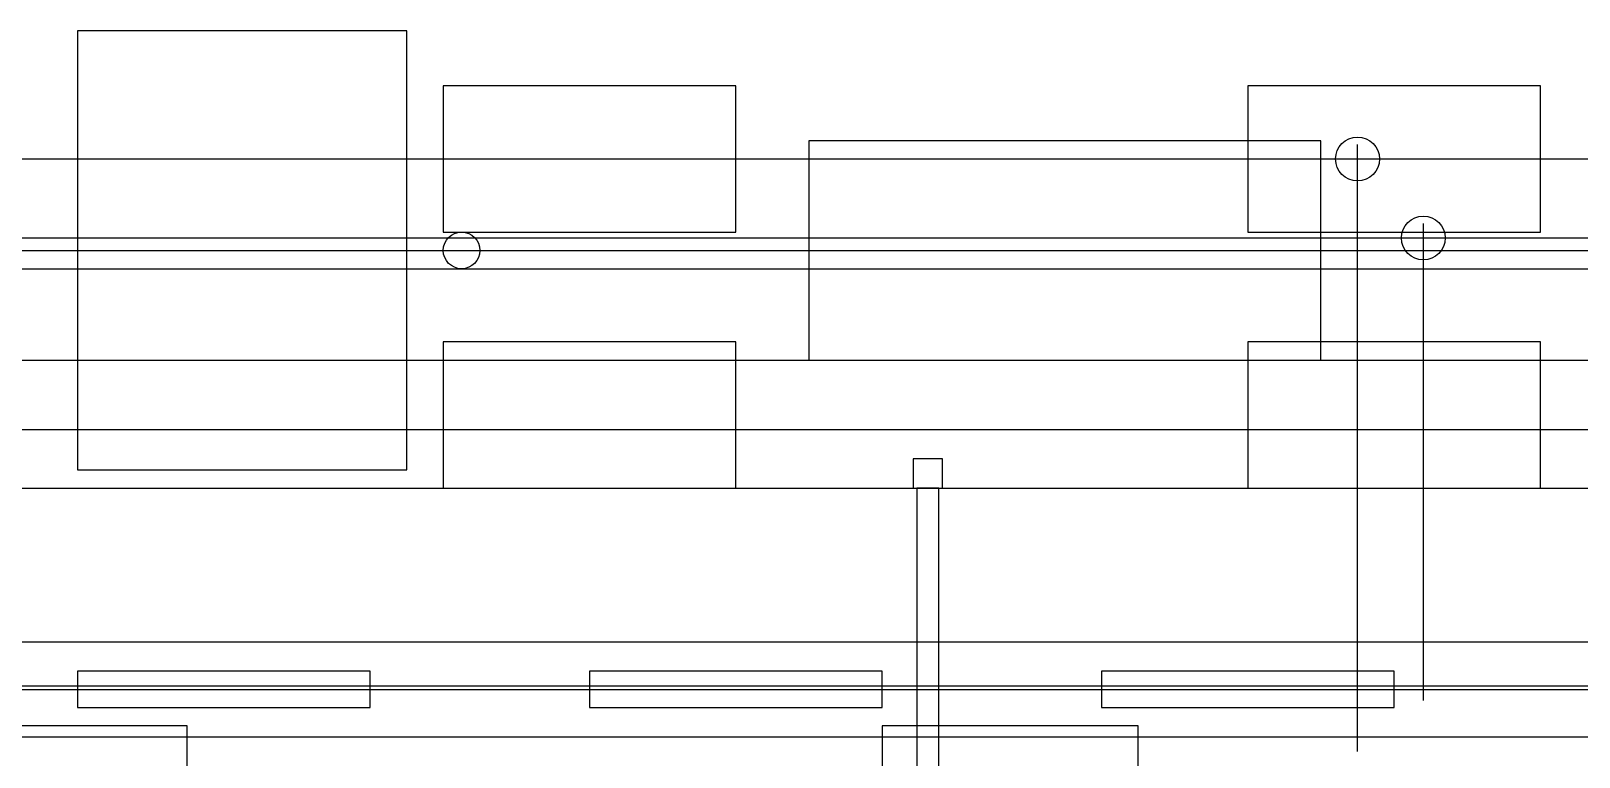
# Model space of a CAD drawing. Header units: metres. Extents: x -1640 to 1560, y -268 to 2338.
# Drawn here: x -110.28 to -67.94, y 1723.65 to 1743.5 of the extents above; entities that cross this region are included whole.
import ezdxf

# ---------------------------------------------------------------- set-up
doc = ezdxf.new("R2010")
doc.units = ezdxf.units.M
for name, color, linetype in [('1F_EHS_EXTINGUISHER_HYDRANT_CABINET_CONCEPT', 1, 'Continuous'), ('1F_ELEC', 6, 'Continuous'), ('1F_SUPPORT', 4, 'Continuous'), ('2F_EHS_EXTINGUISHER_HYDRANT_CABINET_CONCEPT', 1, 'Continuous'), ('2F_SUPPORT', 4, 'Continuous'), ('3F_EHS_EXTINGUISHER_HYDRANT_CABINET_CONCEPT', 1, 'Continuous'), ('3F_SUPPORT', 4, 'Continuous'), ('4F_DCC', 3, 'Continuous'), ('4F_MAU', 2, 'Continuous'), ('4F_SUPPORT', 4, 'Continuous'), ('5F_EHS_EXTINGUISHER_HYDRANT_CABINET_CONCEPT', 1, 'Continuous'), ('5F_ELEC', 6, 'Continuous'), ('5F_SUPPORT', 4, 'Continuous'), ('6F_EHS_EXTINGUISHER_HYDRANT_CABINET_CONCEPT', 1, 'Continuous'), ('6F_SUPPORT', 4, 'Continuous'), ('7F_EHS_EXTINGUISHER_HYDRANT_CABINET_CONCEPT', 1, 'Continuous'), ('7F_SUPPORT', 4, 'Continuous'), ('8F_DCC', 3, 'Continuous'), ('8F_MAU', 2, 'Continuous'), ('8F_SUPPORT', 4, 'Continuous'), ('EHS_TREATED_EXHAUST', 30, 'Continuous'), ('RF_RSC', 4, 'Continuous'), ('UTIL_CHW.R_CONCEPT', 2, 'Continuous'), ('UTIL_CHW.S_CONCEPT', 1, 'Continuous'), ('UTIL_ELEC.EMERG_CONCEPT', 4, 'Continuous'), ('UTIL_ELEC.MV_CONCEPT', 1, 'Continuous'), ('UTIL_ELEC.UPS_CONCEPT', 3, 'Continuous'), ('UTIL_EXH.HEAT_CONCEPT', 1, 'Continuous'), ('UTIL_EXH.HEAT_RISER', 1, 'Continuous'), ('UTIL_EXH.VOC_CONCEPT', 6, 'Continuous'), ('UTIL_EXH.VOC_RISER', 6, 'Continuous'), ('UTIL_GAS.BULK_CONCEPT', 2, 'Continuous'), ('UTIL_HR_CONCEPT', 5, 'Continuous')]:
    doc.layers.add(name, color=color, linetype=linetype)

msp = doc.modelspace()

# ---------------------------------------------------------------- linework, layer by layer
at = {"layer": '1F_EHS_EXTINGUISHER_HYDRANT_CABINET_CONCEPT'}
msp.add_circle((-98.5, 1737.5), 0.5, dxfattribs=at)
at = {"layer": '1F_ELEC'}
for points in [[(-99, 1738), (-91, 1738), (-91, 1742), (-99, 1742)], [(-77, 1738), (-69, 1738), (-69, 1742), (-77, 1742)], [(-99, 1731), (-91, 1731), (-91, 1735), (-99, 1735)], [(-77, 1731), (-69, 1731), (-69, 1735), (-77, 1735)]]:
    msp.add_lwpolyline(points, close=True, dxfattribs=at)
at = {"layer": '1F_SUPPORT'}
msp.add_lwpolyline([(-109, 1731.5), (-100, 1731.5), (-100, 1743.5), (-109, 1743.5)], close=True, dxfattribs=at)
at = {"layer": '2F_EHS_EXTINGUISHER_HYDRANT_CABINET_CONCEPT'}
msp.add_circle((-98.5, 1737.5), 0.5, dxfattribs=at)
at = {"layer": '2F_SUPPORT'}
msp.add_lwpolyline([(-109, 1731.5), (-100, 1731.5), (-100, 1743.5), (-109, 1743.5)], close=True, dxfattribs=at)
at = {"layer": '3F_EHS_EXTINGUISHER_HYDRANT_CABINET_CONCEPT'}
msp.add_circle((-98.5, 1737.5), 0.5, dxfattribs=at)
at = {"layer": '3F_SUPPORT'}
msp.add_lwpolyline([(-109, 1731.5), (-100, 1731.5), (-100, 1743.5), (-109, 1743.5)], close=True, dxfattribs=at)
at = {"layer": '4F_DCC'}
for points in [[(-109, 1725), (-101, 1725), (-101, 1726), (-109, 1726)], [(-95, 1725), (-87, 1725), (-87, 1726), (-95, 1726)], [(-81, 1725), (-73, 1725), (-73, 1726), (-81, 1726)]]:
    msp.add_lwpolyline(points, close=True, dxfattribs=at)
at = {"layer": '4F_MAU'}
msp.add_lwpolyline([(-89, 1734.5), (-75, 1734.5), (-75, 1740.5), (-89, 1740.5)], close=True, dxfattribs=at)
at = {"layer": '4F_SUPPORT'}
msp.add_lwpolyline([(-109, 1731.5), (-100, 1731.5), (-100, 1743.5), (-109, 1743.5)], close=True, dxfattribs=at)
at = {"layer": '5F_EHS_EXTINGUISHER_HYDRANT_CABINET_CONCEPT'}
msp.add_circle((-98.5, 1737.5), 0.5, dxfattribs=at)
at = {"layer": '5F_ELEC'}
for points in [[(-99, 1738), (-91, 1738), (-91, 1742), (-99, 1742)], [(-77, 1738), (-69, 1738), (-69, 1742), (-77, 1742)], [(-99, 1731), (-91, 1731), (-91, 1735), (-99, 1735)], [(-77, 1731), (-69, 1731), (-69, 1735), (-77, 1735)]]:
    msp.add_lwpolyline(points, close=True, dxfattribs=at)
at = {"layer": '5F_SUPPORT'}
msp.add_lwpolyline([(-109, 1731.5), (-100, 1731.5), (-100, 1743.5), (-109, 1743.5)], close=True, dxfattribs=at)
at = {"layer": '6F_EHS_EXTINGUISHER_HYDRANT_CABINET_CONCEPT'}
msp.add_circle((-98.5, 1737.5), 0.5, dxfattribs=at)
at = {"layer": '6F_SUPPORT'}
msp.add_lwpolyline([(-109, 1731.5), (-100, 1731.5), (-100, 1743.5), (-109, 1743.5)], close=True, dxfattribs=at)
at = {"layer": '7F_EHS_EXTINGUISHER_HYDRANT_CABINET_CONCEPT'}
msp.add_circle((-98.5, 1737.5), 0.5, dxfattribs=at)
at = {"layer": '7F_SUPPORT'}
msp.add_lwpolyline([(-109, 1731.5), (-100, 1731.5), (-100, 1743.5), (-109, 1743.5)], close=True, dxfattribs=at)
at = {"layer": '8F_DCC'}
for points in [[(-109, 1725), (-101, 1725), (-101, 1726), (-109, 1726)], [(-95, 1725), (-87, 1725), (-87, 1726), (-95, 1726)], [(-81, 1725), (-73, 1725), (-73, 1726), (-81, 1726)]]:
    msp.add_lwpolyline(points, close=True, dxfattribs=at)
at = {"layer": '8F_MAU'}
msp.add_lwpolyline([(-89, 1734.5), (-75, 1734.5), (-75, 1740.5), (-89, 1740.5)], close=True, dxfattribs=at)
at = {"layer": '8F_SUPPORT'}
msp.add_lwpolyline([(-109, 1731.5), (-100, 1731.5), (-100, 1743.5), (-109, 1743.5)], close=True, dxfattribs=at)
at = {"layer": 'EHS_TREATED_EXHAUST'}
for points in [[(-86.15, 1731), (-85.35, 1731), (-85.35, 1731.8), (-86.15, 1731.8)], [(-86.15, 1731), (-85.35, 1731), (-85.35, 1731.8), (-86.15, 1731.8)], [(-86.05, 1573), (-85.45, 1573), (-85.45, 1731), (-86.05, 1731)], [(-86.05, 1573), (-85.45, 1573), (-85.45, 1731), (-86.05, 1731)]]:
    msp.add_lwpolyline(points, close=True, dxfattribs=at)
at = {"layer": 'RF_RSC'}
for points in [[(-113, 1719.5), (-106, 1719.5), (-106, 1724.5), (-113, 1724.5)], [(-87, 1719.5), (-80, 1719.5), (-80, 1724.5), (-87, 1724.5)]]:
    msp.add_lwpolyline(points, close=True, dxfattribs=at)
at = {"layer": 'UTIL_CHW.R_CONCEPT'}
msp.add_line((-278.2, 1726.8), (189.8, 1726.8), dxfattribs=at)
msp.add_line((-278.2, 1726.8), (189.8, 1726.8), dxfattribs=at)
at = {"layer": 'UTIL_CHW.S_CONCEPT'}
msp.add_line((-279.5, 1725.5), (188.5, 1725.5), dxfattribs=at)
msp.add_line((-279.5, 1725.5), (188.5, 1725.5), dxfattribs=at)
at = {"layer": 'UTIL_ELEC.EMERG_CONCEPT'}
for p in [(-287.3, 1740), (-283.3, 1740)]:
    msp.add_line(p, (186.3, 1740), dxfattribs=at)
at = {"layer": 'UTIL_ELEC.MV_CONCEPT'}
for p, q in [((-285.4, 1732.6), (186.4, 1732.6)), ((-285.4, 1732.6), (186.4, 1732.6)), ((-285.4, 1731), (186.4, 1731)), ((-285.4, 1731), (186.4, 1731))]:
    msp.add_line(p, q, dxfattribs=at)
at = {"layer": 'UTIL_ELEC.UPS_CONCEPT'}
msp.add_line((-257.3, 1737), (186.3, 1737), dxfattribs=at)
msp.add_line((-257.3, 1737), (186.3, 1737), dxfattribs=at)
at = {"layer": 'UTIL_EXH.HEAT_CONCEPT'}
for p, q in [((-72.2, 1725.2), (-72.2, 1738.24)), ((-72.2, 1725.2), (-72.2, 1738.24)), ((-269.55, 1737.84), (197.55, 1737.84)), ((-281.4, 1725.6), (190.4, 1725.6)), ((-281.4, 1725.6), (190.4, 1725.6))]:
    msp.add_line(p, q, dxfattribs=at)
at = {"layer": 'UTIL_EXH.HEAT_RISER'}
msp.add_circle((-72.2, 1737.84), 0.6, dxfattribs=at)
at = {"layer": 'UTIL_EXH.VOC_CONCEPT'}
for p, q in [((-74, 1723.8), (-74, 1740.4)), ((-74, 1723.8), (-74, 1740.4)), ((-269.55, 1740), (197.55, 1740)), ((-281.4, 1724.2), (190.4, 1724.2)), ((-281.4, 1724.2), (190.4, 1724.2))]:
    msp.add_line(p, q, dxfattribs=at)
at = {"layer": 'UTIL_EXH.VOC_RISER'}
msp.add_circle((-74, 1740), 0.6, dxfattribs=at)
at = {"layer": 'UTIL_GAS.BULK_CONCEPT'}
msp.add_line((-316.4, 1734.5), (-54.1, 1734.5), dxfattribs=at)
at = {"layer": 'UTIL_HR_CONCEPT'}
msp.add_line((-273.35, 1737.5), (-40.15, 1737.5), dxfattribs=at)
msp.add_line((-273.35, 1737.5), (-40.15, 1737.5), dxfattribs=at)

doc.saveas('drawing.dxf')
